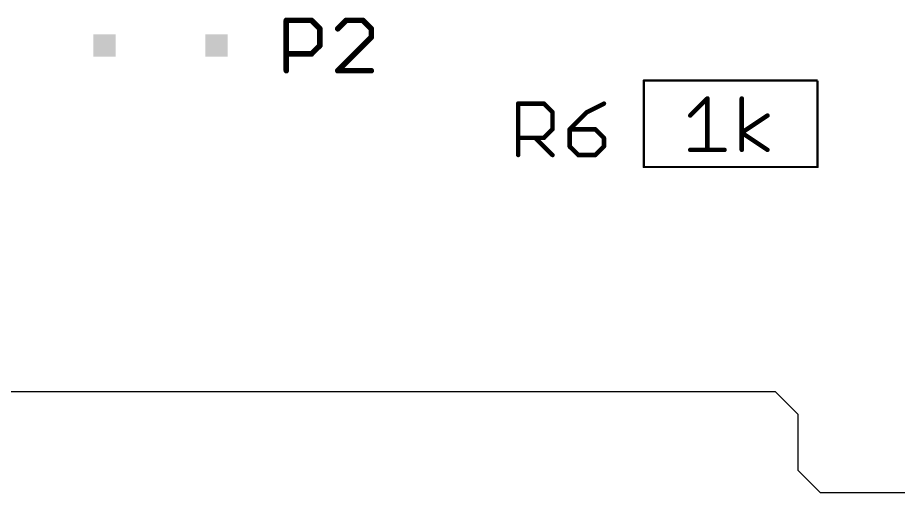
# Model space of a CAD drawing. Extents: x 2 to 123, y -4 to 52.
# Drawn here: x 47.81 to 67.82, y -2.29 to 8.51 of the extents above; entities that cross this region are included whole.
import ezdxf

# ---------------------------------------------------------------- set-up
doc = ezdxf.new("R2010")
doc.units = 0
doc.header["$MEASUREMENT"] = 0
doc.layers.get('0').update_dxf_attribs({"linetype": 'CONTINUOUS'})
for name, color, linetype in [('20', 53, 'CONTINUOUS'), ('25', 253, 'CONTINUOUS'), ('27', 253, 'CONTINUOUS'), ('39', 12, 'CONTINUOUS'), ('51', 253, 'CONTINUOUS')]:
    doc.layers.add(name, color=color, linetype=linetype)

# ---------------------------------------------------------------- blocks, each defined once
blk = doc.blocks.new('RECT')
blk.add_solid([(-0.5, -0.5), (0.5, -0.5), (-0.5, 0.5), (0.5, 0.5)])

msp = doc.modelspace()

# ---------------------------------------------------------------- linework, layer by layer
at = {"layer": '20'}
for p, q in [((65.024, 0), (3.302, 0)), ((65.024, 0), (65.532, -0.508)), ((65.532, -0.508), (65.532, -1.778)), ((65.532, -1.778), (66.04, -2.286)), ((66.04, -2.286), (93.726, -2.286))]:
    msp.add_line(p, q, dxfattribs=at)
at = {"layer": '25'}
for points, const_width in [([(53.911, 7.303), (53.911, 8.447)], 0.127), ([(53.911, 8.447), (54.483, 8.447)], 0.127), ([(54.483, 8.447), (54.674, 8.256)], 0.127), ([(55.272, 8.447), (55.081, 8.256)], 0.127), ([(55.653, 8.447), (55.272, 8.447)], 0.127), ([(55.843, 8.256), (55.653, 8.447)], 0.127), ([(54.674, 8.256), (54.674, 7.875)], 0.127), ([(55.843, 8.065), (55.843, 8.256)], 0.127), ([(55.081, 7.303), (55.843, 8.065)], 0.127), ([(54.674, 7.875), (54.483, 7.684)], 0.127), ([(54.483, 7.684), (53.911, 7.684)], 0.127), ([(55.843, 7.303), (55.081, 7.303)], 0.127), ([(59.18, 5.385), (59.18, 6.554)], 0.102), ([(59.18, 6.554), (59.765, 6.554)], 0.102), ([(59.765, 6.554), (59.96, 6.359)], 0.102), ([(61.129, 6.554), (60.739, 6.359)], 0.102), ([(59.96, 6.359), (59.96, 5.97)], 0.102), ([(60.739, 6.359), (60.349, 5.97)], 0.102), ([(59.96, 5.97), (59.765, 5.775)], 0.102), ([(60.349, 5.97), (60.349, 5.58)], 0.102), ([(60.934, 5.97), (60.349, 5.97)], 0.102), ([(61.129, 5.775), (60.934, 5.97)], 0.102), ([(59.765, 5.775), (59.18, 5.775)], 0.102), ([(59.57, 5.775), (59.96, 5.385)], 0.102), ([(61.129, 5.58), (61.129, 5.775)], 0.102), ([(60.349, 5.58), (60.544, 5.385)], 0.102), ([(60.934, 5.385), (61.129, 5.58)], 0.102), ([(60.544, 5.385), (60.934, 5.385)], 0.102)]:
    msp.add_lwpolyline(points, dxfattribs=dict(at, const_width=const_width))
for points, const_width in [([(53.943, 8.447, 1), (53.88, 8.447)], 0.0635), ([(53.911, 8.478, 1), (53.911, 8.415)], 0.0635), ([(54.506, 8.469, 1), (54.461, 8.424)], 0.0635), ([(54.483, 8.415, 1), (54.483, 8.478)], 0.0635), ([(55.272, 8.478, 1), (55.272, 8.415)], 0.0635), ([(55.294, 8.424, 1), (55.249, 8.469)], 0.0635), ([(55.675, 8.469, 1), (55.63, 8.424)], 0.0635), ([(55.653, 8.415, 1), (55.653, 8.478)], 0.0635), ([(54.706, 8.256, 1), (54.642, 8.256)], 0.0635), ([(54.652, 8.233, 1), (54.697, 8.278)], 0.0635), ([(55.058, 8.278, 1), (55.103, 8.233)], 0.0635), ([(55.875, 8.256, 1), (55.812, 8.256)], 0.0635), ([(55.821, 8.233, 1), (55.866, 8.278)], 0.0635), ([(55.812, 8.065, 1), (55.875, 8.065)], 0.0635), ([(55.866, 8.043, 1), (55.821, 8.088)], 0.0635), ([(54.642, 7.875, 1), (54.706, 7.875)], 0.0635), ([(54.697, 7.852, 1), (54.652, 7.897)], 0.0635), ([(53.911, 7.716, 1), (53.911, 7.652)], 0.0635), ([(54.461, 7.706, 1), (54.506, 7.661)], 0.0635), ([(54.483, 7.652, 1), (54.483, 7.716)], 0.0635), ([(53.88, 7.303, 1), (53.943, 7.303)], 0.0635), ([(55.081, 7.334, 1), (55.081, 7.271)], 0.0635), ([(55.058, 7.325, 1), (55.103, 7.28)], 0.0635), ([(55.843, 7.271, 1), (55.843, 7.334)], 0.0635), ([(59.205, 6.554, 1), (59.155, 6.554)], 0.0508), ([(59.18, 6.58, 1), (59.18, 6.529)], 0.0508), ([(59.783, 6.572, 1), (59.747, 6.536)], 0.0508), ([(59.765, 6.529, 1), (59.765, 6.58)], 0.0508), ([(61.14, 6.532, 1), (61.118, 6.577)], 0.0508), ([(59.985, 6.359, 1), (59.934, 6.359)], 0.0508), ([(60.728, 6.382, 1), (60.751, 6.337)], 0.0508), ([(60.757, 6.341, 1), (60.721, 6.377)], 0.0508), ([(59.942, 6.341, 1), (59.978, 6.377)], 0.0508), ([(59.978, 5.952, 1), (59.942, 5.987)], 0.0508), ([(60.375, 5.97, 1), (60.324, 5.97)], 0.0508), ([(60.349, 5.995, 1), (60.349, 5.944)], 0.0508), ([(60.331, 5.987, 1), (60.367, 5.952)], 0.0508), ([(60.952, 5.987, 1), (60.916, 5.952)], 0.0508), ([(60.934, 5.944, 1), (60.934, 5.995)], 0.0508), ([(59.18, 5.8, 1), (59.18, 5.749)], 0.0508), ([(59.588, 5.793, 1), (59.552, 5.757)], 0.0508), ([(59.747, 5.793, 1), (59.783, 5.757)], 0.0508), ([(59.765, 5.749, 1), (59.765, 5.8)], 0.0508), ([(59.934, 5.97, 1), (59.985, 5.97)], 0.0508), ([(61.154, 5.775, 1), (61.104, 5.775)], 0.0508), ([(61.111, 5.757, 1), (61.147, 5.793)], 0.0508), ([(60.367, 5.598, 1), (60.331, 5.562)], 0.0508), ([(60.324, 5.58, 1), (60.375, 5.58)], 0.0508), ([(61.104, 5.58, 1), (61.154, 5.58)], 0.0508), ([(61.147, 5.562, 1), (61.111, 5.598)], 0.0508), ([(59.155, 5.385, 1), (59.205, 5.385)], 0.0508), ([(59.942, 5.367, 1), (59.978, 5.403)], 0.0508), ([(60.544, 5.41, 1), (60.544, 5.359)], 0.0508), ([(60.526, 5.367, 1), (60.562, 5.403)], 0.0508), ([(60.916, 5.403, 1), (60.952, 5.367)], 0.0508), ([(60.934, 5.359, 1), (60.934, 5.41)], 0.0508)]:
    msp.add_lwpolyline(points, format="xyb", dxfattribs=dict(at, const_width=const_width))
at = {"layer": '27', "const_width": 0.102}
for points in [[(63.09, 6.283), (63.479, 6.672)], [(63.479, 6.672), (63.479, 5.503)], [(64.259, 5.503), (64.259, 6.672)], [(64.259, 5.893), (64.844, 6.283)], [(64.844, 5.503), (64.259, 5.893)], [(63.09, 5.503), (63.869, 5.503)]]:
    msp.add_lwpolyline(points, dxfattribs=at)
at = {"layer": '27', "const_width": 0.0508}
for points in [[(63.505, 6.672, 1), (63.454, 6.672)], [(63.497, 6.654, 1), (63.461, 6.69)], [(64.284, 6.672, 1), (64.234, 6.672)], [(63.072, 6.301, 1), (63.108, 6.265)], [(64.858, 6.261, 1), (64.83, 6.304)], [(64.273, 5.914, 1), (64.245, 5.872)], [(64.245, 5.914, 1), (64.273, 5.872)], [(63.09, 5.528, 1), (63.09, 5.478)], [(63.454, 5.503, 1), (63.505, 5.503)], [(63.869, 5.478, 1), (63.869, 5.528)], [(64.234, 5.503, 1), (64.284, 5.503)], [(64.83, 5.482, 1), (64.858, 5.524)]]:
    msp.add_lwpolyline(points, format="xyb", dxfattribs=at)
at = {"layer": '39', "const_width": 0.0508}
for points in [[(62.035, 7.079), (65.981, 7.079)], [(62.035, 5.113), (62.035, 7.079)], [(65.981, 7.079), (65.981, 5.113)], [(65.981, 5.113), (62.035, 5.113)]]:
    msp.add_lwpolyline(points, dxfattribs=at)
at = {"layer": '39', "const_width": 0.0254}
for points in [[(62.035, 7.092, 1), (62.035, 7.066)], [(62.048, 7.079, 1), (62.022, 7.079)], [(62.035, 5.126, 1), (62.035, 5.1)], [(62.022, 5.113, 1), (62.048, 5.113)], [(65.968, 5.113, 1), (65.994, 5.113)], [(65.981, 5.1, 1), (65.981, 5.126)]]:
    msp.add_lwpolyline(points, format="xyb", dxfattribs=at)

# ---------------------------------------------------------------- block references
at = {"layer": '51', "xscale": 0.508, "yscale": 0.508}
for p in [(49.784, 7.874), (52.324, 7.874)]:
    msp.add_blockref('RECT', p, dxfattribs=at)

doc.saveas('drawing.dxf')
